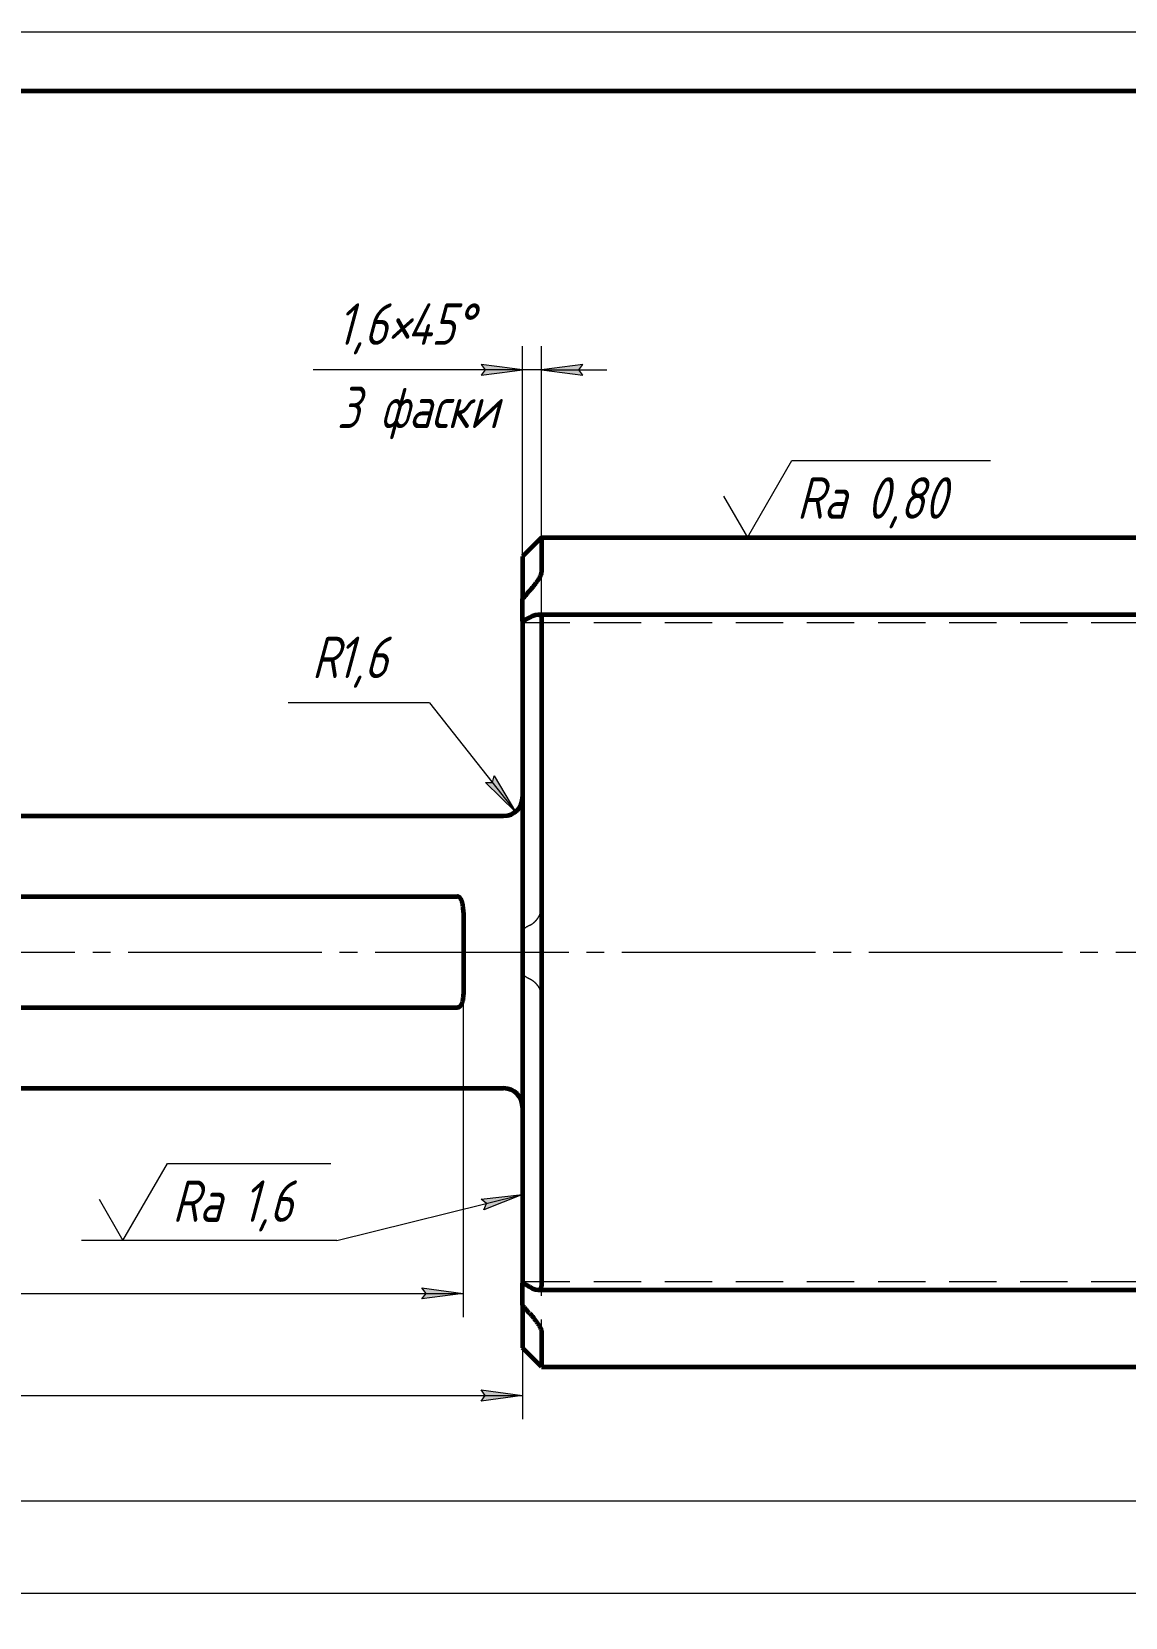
# Model space of a CAD drawing. Header units: millimetres. Extents: x 0 to 420, y 0 to 297.
# Drawn here: x 201.8 to 294.1, y 163.2 to 297 of the extents above; entities that cross this region are included whole.
import ezdxf

# ---------------------------------------------------------------- set-up
doc = ezdxf.new("R2010")
doc.units = ezdxf.units.MM
for name, pattern in [('K5LT_AXLED', [20.83881, 16.33881, -1.5, 1.5, -1.5]), ('K5LT_BASIC', [0]), ('K5LT_DASHED', [6, 4, -2]), ('K5LT_THIN', [0])]:
    doc.linetypes.add(name, pattern=pattern)
doc.layers.add('Системный слой', color=7, linetype='Continuous')
doc.layers.add('Системный слой (1)', color=252, linetype='Continuous', true_color=0x909090)
doc.styles.add('KDIMTEXTSTYLE', font='GOST_AU.SHX', dxfattribs={"width": 0.96, "oblique": 15, "height": 5})
doc.styles.add('KTEXTSTYLE', font='GOST_AU.SHX', dxfattribs={"width": 0.96, "height": 5})
doc.dimstyles.new('KDIMSTYLE (1.00)', dxfattribs={"dimtxt": 5, "dimasz": 1, "dimexe": 2, "dimexo": 0, "dimgap": 1, "dimtad": 1, "dimtxsty": 'KDIMTEXTSTYLE', "dimsah": 1, "dimcen": 0, "dimdle": 1, "dimadec": 0, "dimazin": 0, "dimtfac": 0.667, "dimtmove": 0, "dimatfit": 3, "dimfxl": 1, "dimtvp": 1, "dimtolj": 1, "dimtzin": 0, "dimarcsym": 0})

# ---------------------------------------------------------------- blocks, each defined once
blk = doc.blocks.new('D0')
at = {"layer": 'Системный слой (1)'}
for points in [[(43.24, 181.88), (46.74, 181.42), (46.39, 181.88), (46.74, 182.35)], [(239.74, 181.42), (243.24, 181.88), (239.74, 182.35), (240.09, 181.88)]]:
    blk.add_hatch(color=7, dxfattribs=at).paths.add_polyline_path(points)
at = {"layer": 'Системный слой (1)', "color": 7, "linetype": 'K5LT_THIN', "lineweight": 18}
for p, q in [((43.24, 209.76), (43.24, 179.88)), ((243.24, 185.91), (243.24, 179.88)), ((43.24, 181.88), (46.74, 182.35)), ((46.74, 182.35), (46.39, 181.88)), ((240.09, 181.88), (239.74, 182.35)), ((239.74, 182.35), (243.24, 181.88)), ((46.74, 181.42), (43.24, 181.88)), ((43.24, 181.88), (243.24, 181.88)), ((46.39, 181.88), (46.74, 181.42)), ((243.24, 181.88), (239.74, 181.42)), ((239.74, 181.42), (240.09, 181.88))]:
    blk.add_line(p, q, dxfattribs=at)
blk.add_wipeout([(124.79, 183.23), (124.79, 189.83), (137.18, 189.83), (137.18, 183.23)]).dxf.layer = 'Системный слой (1)'
at = {"layer": 'Системный слой (1)', "color": 7, "attachment_point": 1, "style": 'KTEXTSTYLE'}
for s, insert, char_height in [('\\H3.5;\\W0.965;\\Q15;\\Q15;\\H2.33;+0,1', (132.4, 189.09), 2.3333), ('\\H3.5;\\W0.965;\\Q15;\\Q15;200', (124.79, 187.55), 3.5)]:
    blk.add_mtext(s, dxfattribs=dict(at, insert=insert, char_height=char_height))
blk = doc.blocks.new('KDIMARROW_01')
at = {"layer": 'Системный слой'}
blk.add_hatch(color=0, dxfattribs=at).paths.add_polyline_path([(0, 0), (-3.5, 0.46), (-3.15, 0), (-3.5, -0.46)])
at = {"layer": 'Системный слой', "color": 0, "linetype": 'K5LT_THIN', "lineweight": 18}
for p, q in [((-3.15, 0), (-3.5, 0.46)), ((-3.5, 0.46), (0, 0)), ((0, 0), (-3.5, -0.46)), ((-3.5, -0.46), (-3.15, 0))]:
    blk.add_line(p, q, dxfattribs=at)
at = {"layer": 'Системный слой (1)', "color": 0, "linetype": 'K5LT_THIN', "lineweight": 18}
blk.add_line((0, 0), (-1, 0), dxfattribs=at)
blk = doc.blocks.new('D1')
at = {"layer": 'Системный слой (1)'}
for points in [[(43.24, 172.99), (46.74, 172.53), (46.39, 172.99), (46.74, 173.45)], [(321.74, 172.53), (325.24, 172.99), (321.74, 173.45), (322.09, 172.99)]]:
    blk.add_hatch(color=7, dxfattribs=at).paths.add_polyline_path(points)
at = {"layer": 'Системный слой (1)', "color": 7, "linetype": 'K5LT_THIN', "lineweight": 18}
for p, q in [((43.24, 209.76), (43.24, 170.99)), ((325.24, 185.91), (325.24, 170.99)), ((43.24, 172.99), (46.74, 173.45)), ((46.74, 172.53), (43.24, 172.99)), ((43.24, 172.99), (325.24, 172.99)), ((46.74, 173.45), (46.39, 172.99)), ((46.39, 172.99), (46.74, 172.53)), ((322.09, 172.99), (321.74, 173.45)), ((321.74, 173.45), (325.24, 172.99)), ((325.24, 172.99), (321.74, 172.53)), ((321.74, 172.53), (322.09, 172.99))]:
    blk.add_line(p, q, dxfattribs=at)
blk.add_wipeout([(178.7, 174.34), (178.7, 179.34), (189.35, 179.34), (189.35, 174.34)]).dxf.layer = 'Системный слой (1)'
at = {"layer": 'Системный слой (1)', "color": 7, "char_height": 3.5, "attachment_point": 1, "style": 'KTEXTSTYLE'}
for s, insert in [('\\H3.5;\\W0.965;\\Q15;\\Q15;l2', (178.7, 178.57)), ('\\H3.5;\\W0.965;\\Q15;\\Q15;0,1', (183.88, 178.57)), ('\\H3.5;\\W0.965;\\Q15;\\Q15;±', (182.03, 178.57))]:
    blk.add_mtext(s, dxfattribs=dict(at, insert=insert))
blk = doc.blocks.new('D2')
at = {"layer": 'Системный слой (1)'}
for points in [[(43.24, 165.16), (46.74, 164.7), (46.39, 165.16), (46.74, 165.62)], [(360.74, 164.7), (364.24, 165.16), (360.74, 165.62), (361.09, 165.16)]]:
    blk.add_hatch(color=7, dxfattribs=at).paths.add_polyline_path(points)
at = {"layer": 'Системный слой (1)', "color": 7, "linetype": 'K5LT_THIN', "lineweight": 18}
for p, q in [((43.24, 209.76), (43.24, 163.16)), ((364.24, 196.91), (364.24, 163.16)), ((43.24, 165.16), (46.74, 165.62)), ((46.74, 164.7), (43.24, 165.16)), ((364.24, 165.16), (43.24, 165.16)), ((46.74, 165.62), (46.39, 165.16)), ((46.39, 165.16), (46.74, 164.7)), ((361.09, 165.16), (360.74, 165.62)), ((360.74, 165.62), (364.24, 165.16)), ((364.24, 165.16), (360.74, 164.7)), ((360.74, 164.7), (361.09, 165.16))]:
    blk.add_line(p, q, dxfattribs=at)
blk.add_wipeout([(165.16, 166.51), (165.16, 171.51), (174.92, 171.51), (174.92, 166.51)]).dxf.layer = 'Системный слой (1)'
at = {"layer": 'Системный слой (1)', "color": 7, "char_height": 3.5, "attachment_point": 1, "style": 'KTEXTSTYLE'}
for s, insert in [('\\H3.5;\\W0.965;\\Q15;\\Q15;L', (165.16, 170.74)), ('\\H3.5;\\W0.965;\\Q15;\\Q15;±', (166.83, 170.74)), ('\\H3.5;\\W0.965;\\Q15;\\Q15;0,2', (168.68, 170.74))]:
    blk.add_mtext(s, dxfattribs=dict(at, insert=insert))
blk = doc.blocks.new('D4')
at = {"layer": 'Системный слой (1)'}
for points in [[(408.33, 251.16), (408.79, 250.81), (408.33, 254.31), (407.87, 250.81)], [(408.33, 184.31), (408.79, 187.81), (408.33, 187.46), (407.87, 187.81)]]:
    blk.add_hatch(color=7, dxfattribs=at).paths.add_polyline_path(points)
at = {"layer": 'Системный слой (1)', "color": 7, "linetype": 'K5LT_THIN', "lineweight": 18}
for p, q in [((264.64, 254.31), (410.33, 254.31)), ((407.87, 250.81), (408.33, 254.31)), ((408.33, 254.31), (408.79, 250.81)), ((408.33, 254.31), (408.33, 184.31)), ((408.33, 251.16), (407.87, 250.81)), ((408.79, 250.81), (408.33, 251.16)), ((408.33, 184.31), (407.87, 187.81)), ((407.87, 187.81), (408.33, 187.46)), ((408.33, 187.46), (408.79, 187.81)), ((408.79, 187.81), (408.33, 184.31)), ((264.64, 184.31), (410.33, 184.31))]:
    blk.add_line(p, q, dxfattribs=at)
blk.add_wipeout([(406.98, 208.01), (399.62, 208.01), (399.62, 229.71), (406.98, 229.71)]).dxf.layer = 'Системный слой (1)'
at = {"layer": 'Системный слой (1)', "color": 7, "attachment_point": 1, "rotation": 90, "style": 'KTEXTSTYLE'}
for s, insert, char_height in [('\\H3.5;\\W0.965;\\Q15;\\Q15;)', (401.9, 227.52), 3.5), ('\\H3.5;\\W0.965;\\Q15;\\Q15;\\H2.33;-0,20', (400.36, 222.28), 2.3333), ('\\H3.5;\\W0.965;\\Q15;\\Q15;\\H2.33;-0,32', (403.87, 221.01), 2.3333), ('\\H3.5;\\W0.965;\\Q15;\\Q15;70b10(', (401.9, 210.51), 3.5), ('\\H3.5;\\W0.965;\\Q15;\\Q15;∅', (401.9, 208.01), 3.5)]:
    blk.add_mtext(s, dxfattribs=dict(at, insert=insert, char_height=char_height))
blk = doc.blocks.new('D10')
at = {"layer": 'Системный слой (1)'}
blk.add_hatch(color=7, dxfattribs=at).paths.add_polyline_path([(244.84, 268.46), (248.34, 268), (247.99, 268.46), (248.34, 268.92)])
at = {"layer": 'Системный слой (1)', "color": 7, "linetype": 'K5LT_THIN', "lineweight": 18}
for p, q in [((243.24, 252.71), (243.24, 270.46)), ((244.84, 254.31), (244.84, 270.46)), ((244.84, 268.46), (243.24, 268.46)), ((248.34, 268.92), (244.84, 268.46)), ((244.84, 268.46), (248.34, 268)), ((244.84, 268.46), (250.34, 268.46)), ((247.99, 268.46), (248.34, 268.92)), ((248.34, 268), (247.99, 268.46))]:
    blk.add_line(p, q, dxfattribs=at)
blk.add_wipeout([(227.57, 262.47), (227.57, 274.63), (242.13, 274.63), (242.13, 262.47)]).dxf.layer = 'Системный слой (1)'
at = {"layer": 'Системный слой (1)'}
blk.add_hatch(color=7, dxfattribs=at).paths.add_polyline_path([(239.74, 268), (243.24, 268.46), (239.74, 268.92), (240.09, 268.46)])
at = {"layer": 'Системный слой (1)', "color": 7, "linetype": 'K5LT_THIN', "lineweight": 18}
for p, q in [((244.73, 268.46), (225.57, 268.46)), ((243.24, 268.46), (237.74, 268.46)), ((243.24, 268.46), (239.74, 268.92)), ((239.74, 268.92), (240.09, 268.46)), ((240.09, 268.46), (239.74, 268)), ((239.74, 268), (243.24, 268.46))]:
    blk.add_line(p, q, dxfattribs=at)
at = {"layer": 'Системный слой (1)', "color": 7, "char_height": 3.5, "attachment_point": 1, "style": 'KTEXTSTYLE'}
for s, insert in [('\\H3.5;\\W0.965;\\Q15;\\Q15;1,6', (227.57, 274.07)), ('\\H3.5;\\W0.965;\\Q15;\\Q15;45', (233.49, 274.07)), ('\\H3.5;\\W0.965;\\Q15;\\Q15;°', (237.48, 274.07)), ('\\H3.5;\\W0.965;\\Q15;\\Q15;×', (231.83, 274.07)), ('\\H3.5;\\W0.965;\\Q15;\\Q15;3 фаски', (227.57, 267.04))]:
    blk.add_mtext(s, dxfattribs=dict(at, insert=insert))
blk = doc.blocks.new('KDIMARROW_02')
at = {"layer": 'Системный слой'}
blk.add_hatch(color=0, dxfattribs=at).paths.add_polyline_path([(3.15, 0), (3.5, 0.46), (0, 0), (3.5, -0.46)])
at = {"layer": 'Системный слой', "color": 0, "linetype": 'K5LT_THIN', "lineweight": 18}
for p, q in [((3.5, 0.46), (0, 0)), ((0, 0), (3.5, -0.46)), ((0, 0), (5.5, 0)), ((3.15, 0), (3.5, 0.46)), ((3.5, -0.46), (3.15, 0))]:
    blk.add_line(p, q, dxfattribs=at)
at = {"layer": 'Системный слой (1)', "color": 0, "linetype": 'K5LT_THIN', "lineweight": 18}
blk.add_line((0, 0), (-1, 0), dxfattribs=at)
blk = doc.blocks.new('U3')
at = {"layer": 'Системный слой (1)', "color": 7, "linetype": 'K5LT_THIN', "lineweight": 18}
for p, q in [((262.22, 254.31), (265.97, 260.81)), ((265.97, 260.81), (282.73, 260.81)), ((260.2, 257.81), (262.22, 254.31))]:
    blk.add_line(p, q, dxfattribs=at)
at = {"layer": 'Системный слой (1)', "color": 7, "insert": (266.39, 259.39), "char_height": 3.5, "attachment_point": 1, "style": 'KTEXTSTYLE'}
blk.add_mtext('\\H3.5;\\W0.965;\\Q15;\\Q15;Ra 0,80', dxfattribs=at)
blk = doc.blocks.new('U4')
at = {"layer": 'Системный слой (1)'}
blk.add_hatch(color=7, dxfattribs=at).paths.add_polyline_path([(239.96, 197.56), (243.24, 198.84), (239.74, 198.45), (240.19, 198.09)])
at = {"layer": 'Системный слой (1)', "color": 7, "linetype": 'K5LT_THIN', "lineweight": 18}
for p, q in [((209.51, 194.97), (213.26, 201.46)), ((213.26, 201.46), (227.05, 201.46)), ((207.49, 198.47), (209.51, 194.97)), ((227.57, 194.97), (243.24, 198.84)), ((239.74, 198.45), (243.24, 198.84)), ((240.19, 198.09), (239.74, 198.45)), ((243.24, 198.84), (239.96, 197.56)), ((239.96, 197.56), (240.19, 198.09)), ((227.57, 194.97), (206.01, 194.97))]:
    blk.add_line(p, q, dxfattribs=at)
at = {"layer": 'Системный слой (1)', "color": 7, "insert": (213.68, 200.04), "char_height": 3.5, "attachment_point": 1, "style": 'KTEXTSTYLE'}
blk.add_mtext('\\H3.5;\\W0.965;\\Q15;\\Q15;Ra 1,6', dxfattribs=at)
blk = doc.blocks.new('D14')
at = {"layer": 'Системный слой (1)'}
blk.add_hatch(color=7, dxfattribs=at).paths.add_polyline_path([(240.11, 233.62), (242.63, 231.16), (240.83, 234.19), (240.69, 233.63)])
at = {"layer": 'Системный слой (1)', "color": 7, "linetype": 'K5LT_THIN', "lineweight": 18}
for p, q in [((235.39, 240.36), (223.45, 240.36)), ((235.39, 240.36), (242.63, 231.16)), ((240.11, 233.62), (240.69, 233.63)), ((242.63, 231.16), (240.11, 233.62)), ((240.69, 233.63), (240.83, 234.19)), ((240.83, 234.19), (242.63, 231.16))]:
    blk.add_line(p, q, dxfattribs=at)
blk.add_wipeout([(225.45, 241.36), (225.45, 246.36), (233.07, 246.36), (233.07, 241.36)]).dxf.layer = 'Системный слой (1)'
at = {"layer": 'Системный слой (1)', "color": 7, "char_height": 3.5, "attachment_point": 1, "style": 'KTEXTSTYLE'}
for s, insert in [('\\H3.5;\\W0.965;\\Q15;\\Q15;R', (225.45, 245.94)), ('\\H3.5;\\W0.965;\\Q15;\\Q15;1,6', (227.58, 245.94))]:
    blk.add_mtext(s, dxfattribs=dict(at, insert=insert))
blk = doc.blocks.new('D15')
at = {"layer": 'Системный слой (1)'}
for points in [[(43.24, 190.5), (46.74, 190.04), (46.39, 190.5), (46.74, 190.96)], [(234.74, 190.04), (238.24, 190.5), (234.74, 190.96), (235.09, 190.5)]]:
    blk.add_hatch(color=7, dxfattribs=at).paths.add_polyline_path(points)
at = {"layer": 'Системный слой (1)', "color": 7, "linetype": 'K5LT_THIN', "lineweight": 18}
for p, q in [((238.24, 219.31), (238.24, 188.5)), ((43.24, 208.31), (43.24, 188.5)), ((43.24, 190.5), (46.74, 190.96)), ((46.74, 190.04), (43.24, 190.5)), ((43.24, 190.5), (238.24, 190.5)), ((46.74, 190.96), (46.39, 190.5)), ((46.39, 190.5), (46.74, 190.04)), ((235.09, 190.5), (234.74, 190.96)), ((234.74, 190.96), (238.24, 190.5)), ((238.24, 190.5), (234.74, 190.04)), ((234.74, 190.04), (235.09, 190.5))]:
    blk.add_line(p, q, dxfattribs=at)
blk.add_wipeout([(137.28, 191.5), (137.28, 196.49), (143.93, 196.49), (143.93, 191.5)]).dxf.layer = 'Системный слой (1)'
at = {"layer": 'Системный слой (1)', "color": 7, "insert": (137.28, 196.07), "char_height": 3.5, "attachment_point": 1, "style": 'KTEXTSTYLE'}
blk.add_mtext('\\H3.5;\\W0.965;\\Q15;\\Q15;195', dxfattribs=at)
blk = doc.blocks.new('U12')
at = {"layer": 'Системный слой (1)', "color": 7, "linetype": 'K5LT_DASHED', "lineweight": 18}
blk.add_line((244.84, 184.31), (244.84, 215.45), dxfattribs=at)
at = {"layer": 'Системный слой (1)', "color": 150, "linetype": 'K5LT_BASIC', "lineweight": 60, "true_color": 0x0080ff}
blk.add_line((244.84, 187.26), (244.84, 184.31), dxfattribs=at)
blk = doc.blocks.new('U13')
at = {"layer": 'Системный слой (1)', "color": 150, "linetype": 'K5LT_BASIC', "lineweight": 60, "true_color": 0x0080ff}
blk.add_line((244.84, 254.31), (244.84, 251.37), dxfattribs=at)
at = {"layer": 'Системный слой (1)', "color": 7, "linetype": 'K5LT_DASHED', "lineweight": 18}
blk.add_line((244.84, 223.17), (244.84, 254.31), dxfattribs=at)
blk = doc.blocks.new('U16')
at = {"layer": 'Системный слой (1)', "color": 150, "linetype": 'K5LT_BASIC', "lineweight": 60, "true_color": 0x0080ff}
for p, q in [((243.82, 191.08), (244.08, 190.93)), ((244.08, 190.93), (244.33, 190.84)), ((244.33, 190.84), (244.55, 190.8)), ((244.55, 190.8), (244.7, 190.84)), ((244.7, 190.84), (244.81, 190.94)), ((244.81, 190.94), (244.84, 191.12))]:
    blk.add_line(p, q, dxfattribs=at)
blk = doc.blocks.new('U17')
at = {"layer": 'Системный слой (1)', "color": 150, "linetype": 'K5LT_BASIC', "lineweight": 60, "true_color": 0x0080ff}
for p, q in [((243.82, 247.55), (244.08, 247.69)), ((244.08, 247.69), (244.33, 247.79)), ((244.33, 247.79), (244.55, 247.82)), ((244.55, 247.82), (244.7, 247.79)), ((244.7, 247.79), (244.81, 247.69)), ((244.81, 247.69), (244.84, 247.51))]:
    blk.add_line(p, q, dxfattribs=at)
blk = doc.blocks.new('U20')
at = {"layer": 'Системный слой (1)', "color": 7, "linetype": 'K5LT_DASHED', "lineweight": 18}
blk.add_line((243.24, 191.37), (243.24, 191.5), dxfattribs=at)
at = {"layer": 'Системный слой (1)', "color": 150, "linetype": 'K5LT_BASIC', "lineweight": 60, "true_color": 0x0080ff}
blk.add_line((243.24, 189.5), (243.24, 191.37), dxfattribs=at)
blk = doc.blocks.new('U21')
at = {"layer": 'Системный слой (1)', "color": 150, "linetype": 'K5LT_BASIC', "lineweight": 60, "true_color": 0x0080ff}
blk.add_line((243.24, 247.25), (243.24, 249.13), dxfattribs=at)
at = {"layer": 'Системный слой (1)', "color": 7, "linetype": 'K5LT_DASHED', "lineweight": 18}
blk.add_line((243.24, 247.12), (243.24, 247.25), dxfattribs=at)
blk = doc.blocks.new('U29')
at = {"color": 7, "linetype": 'K5LT_THIN', "lineweight": 18}
blk.add_line((0, 297), (420, 297), dxfattribs=at)
at = {"color": 150, "linetype": 'K5LT_BASIC', "lineweight": 60, "true_color": 0x0080ff}
blk.add_line((20, 292), (415, 292), dxfattribs=at)

msp = doc.modelspace()

# ---------------------------------------------------------------- linework, layer by layer
at = {"layer": 'Системный слой (1)', "color": 150, "linetype": 'K5LT_BASIC', "lineweight": 60, "true_color": 0x0080ff}
msp.add_line((43.744, 224.003), (237.744, 224.003), dxfattribs=at)
at = {"layer": 'Системный слой (1)', "color": 30, "linetype": 'K5LT_AXLED', "lineweight": 18, "true_color": 0xff8000}
msp.add_line((43.244, 219.313), (366.244, 219.313), dxfattribs=at)
at = {"layer": 'Системный слой (1)', "color": 150, "linetype": 'K5LT_BASIC', "lineweight": 60, "true_color": 0x0080ff}
for points, knots in [([(243.818, 249.794), (243.932, 249.916), (244.12, 250.13), (244.323, 250.388), (244.441, 250.548), (244.517, 250.659), (244.615, 250.808), (244.71, 250.971), (244.788, 251.136), (244.833, 251.265), (244.844, 251.337), (244.844, 251.368)], [0, 0, 0, 0, 2.6774631, 4.4853022, 5.3069574, 5.9879178, 6.7858839, 8.4674425, 9.5618502, 10.7596865, 12, 12, 12, 12]), ([(243.818, 249.794), (243.733, 249.702), (243.537, 249.484), (243.348, 249.26), (243.244, 249.13)], [0, 0, 0, 0, 2.1339289, 5, 5, 5, 5]), ([(243.818, 247.549), (243.733, 247.497), (243.537, 247.386), (243.348, 247.297), (243.244, 247.254)], [0, 0, 0, 0, 2.1339289, 5, 5, 5, 5]), ([(238.244, 222.667), (238.244, 222.763), (238.24, 222.916), (238.223, 223.12), (238.202, 223.272), (238.178, 223.398), (238.15, 223.51), (238.122, 223.597), (238.09, 223.68), (238.058, 223.75), (238.02, 223.814), (237.985, 223.863), (237.95, 223.904), (237.915, 223.937), (237.877, 223.963), (237.842, 223.982), (237.799, 223.998), (237.763, 224.003), (237.744, 224.003)], [0, 0, 0, 0, 3.608923, 5.645143, 7.594207, 9.3785364, 10.4638998, 11.9563635, 12.8240074, 13.8140369, 14.8665973, 15.6056394, 16.0679747, 16.8626938, 17.3850191, 17.7296762, 18.3193814, 19, 19, 19, 19])]:
    msp.add_open_spline(points, degree=3, knots=knots, dxfattribs=at)
at = {"layer": 'Системный слой (1)', "color": 7, "linetype": 'K5LT_DASHED', "lineweight": 18}
for points, knots in [([(243.818, 221.558), (243.919, 221.605), (244.082, 221.703), (244.27, 221.862), (244.378, 221.976), (244.451, 222.063), (244.517, 222.15), (244.615, 222.3), (244.71, 222.49), (244.781, 222.7), (244.822, 222.881), (244.841, 223.034), (244.844, 223.136), (244.844, 223.171)], [0, 0, 0, 0, 2.7532373, 4.5433216, 5.6115694, 6.1914503, 6.9859041, 7.9168646, 9.8786829, 11.1554919, 12.1066502, 13.3428652, 14, 14, 14, 14]), ([(243.818, 221.558), (243.733, 221.517), (243.537, 221.411), (243.348, 221.276), (243.244, 221.188)], [0, 0, 0, 0, 2.1339289, 5, 5, 5, 5]), ([(243.244, 217.437), (243.277, 217.409), (243.382, 217.325), (243.572, 217.195), (243.733, 217.108), (243.818, 217.068)], [0, 0, 0, 0, 1.0866539, 3.4247229, 6, 6, 6, 6]), ([(243.818, 217.068), (243.919, 217.02), (244.082, 216.923), (244.27, 216.763), (244.378, 216.65), (244.451, 216.563), (244.517, 216.475), (244.615, 216.325), (244.71, 216.135), (244.781, 215.926), (244.822, 215.744), (244.841, 215.591), (244.844, 215.49), (244.844, 215.454)], [0, 0, 0, 0, 2.7532373, 4.5433216, 5.6115694, 6.1914503, 6.9859041, 7.9168646, 9.8786829, 11.1554919, 12.1066502, 13.3428652, 14, 14, 14, 14])]:
    msp.add_open_spline(points, degree=3, knots=knots, dxfattribs=at)

# ---------------------------------------------------------------- block references
at = {"layer": 'Системный слой (1)'}
for name in ['U21', 'U17']:
    msp.add_blockref(name, (0, 0), dxfattribs=at)

# ---------------------------------------------------------------- dimensions: what is measured, and where the dimension line sits
at = {"layer": 'Системный слой (1)', "color": 7}
dim = msp.add_linear_dim(base=(244.844, 268.461), p1=(243.244, 252.713), p2=(244.844, 254.313), dimstyle='KDIMSTYLE (1.00)', override={"dimexo": 0, "dimtoh": 1, "dimpost": '\\H3.5;\\W0.965;\\Q15;<>\\H3.5;\\W0.965;\\Q15;\\Q15;×\\Q15;45\\Q15;°\\Q15;\\X\\H3.5;\\W0.965;\\Q15;\\Q15;3 фаски', "dimblk1": 'KDIMARROW_02', "dimblk2": 'KDIMARROW_02', "dimse1": 0, "dimse2": 0, "dimclrt": 7, "dimtol": 1, "dimtp": 0.125, "dimtm": 0.125, "dimtdec": 5, "dimtmove": 1, "dimtolj": 1}, dxfattribs=at)
dim.commit()
dim.dimension.update_dxf_attribs({"geometry": 'D10', "text_midpoint": (227.567, 268.461)})
dim = msp.add_radius_dim(center=(241.644, 232.413), mpoint=(242.633, 231.155), dimstyle='KDIMSTYLE (1.00)', override={"dimtih": 1, "dimtoh": 1, "dimpost": '\\H3.5;\\W0.965;\\Q15;<>', "dimblk2": 'KDIMARROW_01', "dimclrt": 7, "dimtol": 1, "dimtp": 1, "dimtm": 0, "dimtdec": 5, "dimtmove": 1, "dimtolj": 1}, dxfattribs=at)
dim.commit()
dim.dimension.update_dxf_attribs({"geometry": 'D14', "text_midpoint": (233.388, 240.363), "dimtype": 164})
dim = msp.add_linear_dim(base=(43.244, 181.884), p1=(243.244, 185.913), p2=(43.244, 209.763), dimstyle='KDIMSTYLE (1.00)', override={"dimexo": 0, "dimpost": '\\H3.5;\\W0.965;\\Q15;<>', "dimblk1": 'KDIMARROW_01', "dimblk2": 'KDIMARROW_01', "dimse1": 0, "dimse2": 0, "dimclrt": 7, "dimtol": 1, "dimtp": 0.1, "dimtm": 0, "dimtdec": 5, "dimtolj": 1}, dxfattribs=at)
dim.commit()
dim.dimension.update_dxf_attribs({"geometry": 'D0', "text_midpoint": (131.244, 181.884), "dimtype": 160})

# ---------------------------------------------------------------- next in the draw order: linework, layer by layer
at = {"layer": 'Системный слой (1)', "color": 150, "linetype": 'K5LT_BASIC', "lineweight": 60, "true_color": 0x0080ff}
for p, q in [((244.844, 254.313), (243.244, 252.713)), ((243.244, 252.713), (243.244, 249.13)), ((43.744, 230.813), (241.644, 230.813))]:
    msp.add_line(p, q, dxfattribs=at)
msp.add_arc((241.644, 232.413), 1.6, 270, 0, dxfattribs=at)

# ---------------------------------------------------------------- next in the draw order: block references
at = {"layer": 'Системный слой (1)'}
msp.add_blockref('U13', (0, 0), dxfattribs=at)

# ---------------------------------------------------------------- next in the draw order: dimensions: what is measured, and where the dimension line sits
at = {"layer": 'Системный слой (1)', "color": 7}
dim = msp.add_linear_dim(base=(43.244, 172.992), p1=(325.244, 185.913), p2=(43.244, 209.763), text='\\H3.5;\\W0.965;\\Q15;\\H3.5;\\W0.965;\\Q15;\\Q15;l2\\H0.65x;\\S+0,1^ -0,1;\\H1.5x;', dimstyle='KDIMSTYLE (1.00)', override={"dimexo": 0, "dimblk1": 'KDIMARROW_01', "dimblk2": 'KDIMARROW_01', "dimse1": 0, "dimse2": 0, "dimclrt": 7, "dimtolj": 1}, dxfattribs=at)
dim.commit()
dim.dimension.update_dxf_attribs({"geometry": 'D1', "text_midpoint": (184.244, 172.992), "dimtype": 160})

# ---------------------------------------------------------------- next in the draw order: dimensions: what is measured, and where the dimension line sits
dim = msp.add_linear_dim(base=(364.244, 165.164), p1=(43.244, 209.763), p2=(364.244, 196.913), text='\\H3.5;\\W0.965;\\Q15;\\H3.5;\\W0.965;\\Q15;\\Q15;L\\H0.65x;\\S+0,2^ -0,2;\\H1.5x;', dimstyle='KDIMSTYLE (1.00)', override={"dimexo": 0, "dimblk1": 'KDIMARROW_01', "dimblk2": 'KDIMARROW_01', "dimse1": 0, "dimse2": 0, "dimclrt": 7, "dimtolj": 1}, dxfattribs=at)
dim.commit()
dim.dimension.update_dxf_attribs({"geometry": 'D2', "text_midpoint": (170.244, 165.164), "dimtype": 160})

# ---------------------------------------------------------------- next in the draw order: linework, layer by layer
at = {"layer": 'Системный слой (1)', "color": 150, "linetype": 'K5LT_BASIC', "lineweight": 60, "true_color": 0x0080ff}
for p, q in [((243.244, 247.254), (243.244, 191.371)), ((244.844, 247.51), (244.844, 191.116)), ((243.244, 189.495), (243.244, 185.913)), ((244.844, 184.313), (243.244, 185.913))]:
    msp.add_line(p, q, dxfattribs=at)
msp.add_arc((241.644, 206.213), 1.6, 0, 90, dxfattribs=at)
for points, knots in [([(243.244, 191.371), (243.302, 191.347), (243.391, 191.308), (243.581, 191.214), (243.715, 191.139), (243.818, 191.077)], [0, 0, 0, 0, 1.9143461, 2.8824258, 6, 6, 6, 6]), ([(243.818, 188.832), (243.733, 188.923), (243.537, 189.141), (243.348, 189.366), (243.244, 189.495)], [0, 0, 0, 0, 2.1339289, 5, 5, 5, 5]), ([(243.818, 188.832), (243.932, 188.709), (244.12, 188.495), (244.323, 188.237), (244.441, 188.077), (244.517, 187.967), (244.615, 187.817), (244.71, 187.654), (244.788, 187.49), (244.833, 187.361), (244.844, 187.289), (244.844, 187.257)], [0, 0, 0, 0, 2.6774631, 4.4853022, 5.3069574, 5.9879178, 6.7858839, 8.4674425, 9.5618502, 10.7596865, 12, 12, 12, 12])]:
    msp.add_open_spline(points, degree=3, knots=knots, dxfattribs=at)

# ---------------------------------------------------------------- next in the draw order: block references
at = {"layer": 'Системный слой (1)'}
for name in ['U12', 'U4', 'U20', 'U16']:
    msp.add_blockref(name, (0, 0), dxfattribs=at)

# ---------------------------------------------------------------- next in the draw order: dimensions: what is measured, and where the dimension line sits
at = {"layer": 'Системный слой (1)', "color": 7}
dim = msp.add_linear_dim(base=(408.327, 254.313), p1=(264.644, 184.313), p2=(264.644, 254.313), angle=90, dimstyle='KDIMSTYLE (1.00)', override={"dimexo": 0, "dimpost": '\\H3.5;\\W0.965;\\Q15;∅<>\\H3.5;\\W0.965;\\Q15;\\Q15;b10', "dimblk1": 'KDIMARROW_01', "dimblk2": 'KDIMARROW_01', "dimse1": 0, "dimse2": 0, "dimclrt": 7, "dimtol": 1, "dimtp": -0.2, "dimtm": 0.32, "dimtdec": 5, "dimtolj": 1}, dxfattribs=at)
dim.commit()
dim.dimension.update_dxf_attribs({"geometry": 'D4', "text_midpoint": (408.327, 219.313), "dimtype": 160})

# ---------------------------------------------------------------- next in the draw order: linework, layer by layer
at = {"layer": 'Системный слой (1)', "color": 150, "linetype": 'K5LT_BASIC', "lineweight": 60, "true_color": 0x0080ff}
for p, q in [((244.844, 254.313), (323.644, 254.313)), ((244.546, 247.821), (323.942, 247.821)), ((244.546, 190.805), (323.942, 190.805)), ((244.844, 184.313), (323.644, 184.313))]:
    msp.add_line(p, q, dxfattribs=at)
at = {"layer": 'Системный слой (1)', "color": 7, "linetype": 'K5LT_DASHED', "lineweight": 18}
for p, q in [((243.244, 247.124), (325.244, 247.124)), ((243.244, 191.502), (325.244, 191.502))]:
    msp.add_line(p, q, dxfattribs=at)

# ---------------------------------------------------------------- next in the draw order: block references
at = {"layer": 'Системный слой (1)'}
msp.add_blockref('U3', (0, 0), dxfattribs=at)

# ---------------------------------------------------------------- next in the draw order: dimensions: what is measured, and where the dimension line sits
at = {"layer": 'Системный слой (1)', "color": 7}
dim = msp.add_linear_dim(base=(43.244, 190.498), p1=(238.244, 219.313), p2=(43.244, 208.313), dimstyle='KDIMSTYLE (1.00)', override={"dimexo": 0, "dimpost": '\\H3.5;\\W0.965;\\Q15;<>', "dimblk1": 'KDIMARROW_01', "dimblk2": 'KDIMARROW_01', "dimse1": 0, "dimse2": 0, "dimclrt": 7, "dimtol": 1, "dimtp": 0.575, "dimtm": 0.575, "dimtdec": 5, "dimtolj": 1}, dxfattribs=at)
dim.commit()
dim.dimension.update_dxf_attribs({"geometry": 'D15', "text_midpoint": (140.744, 190.498), "dimtype": 160})

# ---------------------------------------------------------------- next in the draw order: linework, layer by layer
at = {"layer": 'Системный слой (1)', "color": 150, "linetype": 'K5LT_BASIC', "lineweight": 60, "true_color": 0x0080ff}
for p, q in [((238.244, 222.667), (238.244, 219.313)), ((238.244, 219.313), (238.244, 215.959)), ((43.744, 214.622), (237.744, 214.622)), ((43.744, 207.813), (241.644, 207.813))]:
    msp.add_line(p, q, dxfattribs=at)
msp.add_open_spline([(238.244, 215.959), (238.244, 215.862), (238.24, 215.709), (238.223, 215.506), (238.202, 215.353), (238.178, 215.227), (238.15, 215.115), (238.122, 215.028), (238.09, 214.945), (238.058, 214.875), (238.02, 214.811), (237.985, 214.762), (237.95, 214.722), (237.915, 214.688), (237.877, 214.662), (237.842, 214.643), (237.799, 214.627), (237.763, 214.622), (237.744, 214.622)], degree=3, knots=[0, 0, 0, 0, 3.608923, 5.645143, 7.594207, 9.3785364, 10.4638998, 11.9563635, 12.8240074, 13.8140369, 14.8665973, 15.6056394, 16.0679747, 16.8626938, 17.3850191, 17.7296762, 18.3193814, 19, 19, 19, 19], dxfattribs=at)

# ---------------------------------------------------------------- next in the draw order: block references
msp.add_blockref('U29', (0, 0))

doc.saveas('drawing.dxf')
